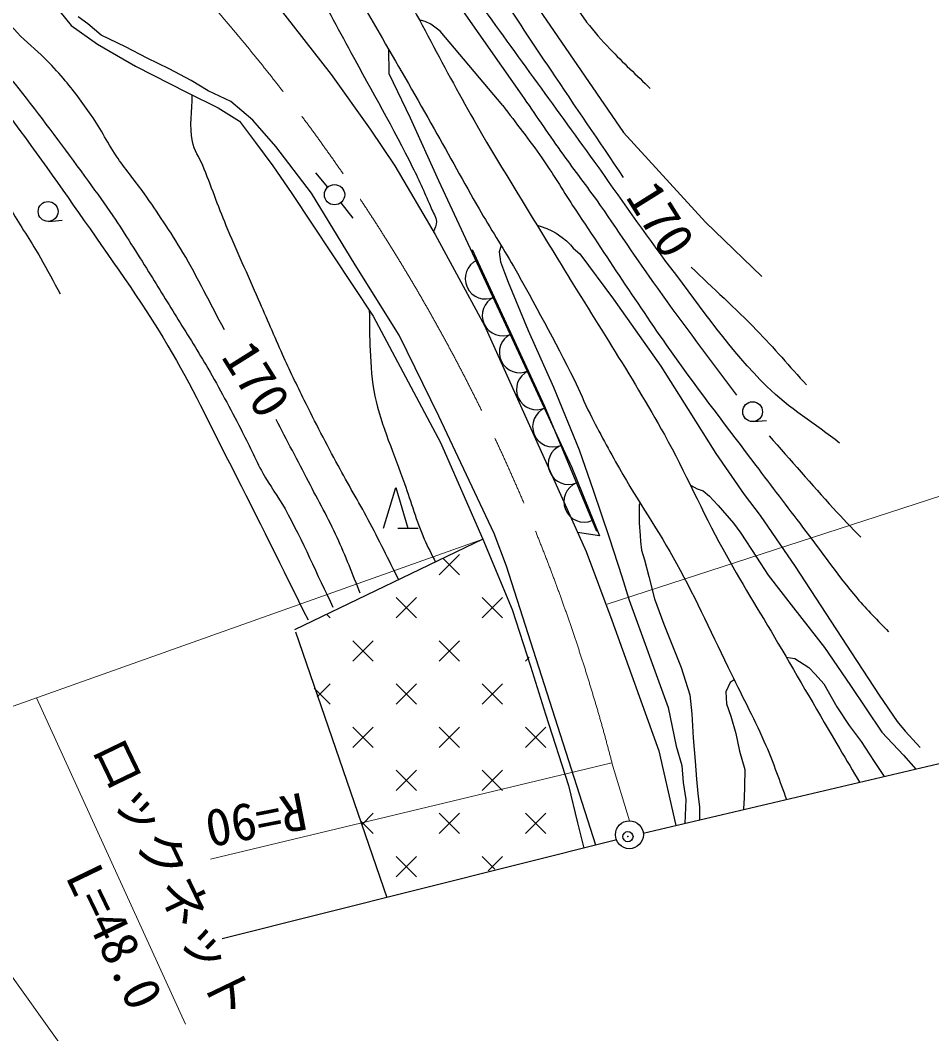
# Model space of a CAD drawing. Units: millimetres, scale not verified. Extents: x 40000 to 680000, y 20000 to 380000.
# Drawn here: x 201632 to 246473, y 242095 to 291939 of the extents above; entities that cross this region are included whole.
import ezdxf
from ezdxf.enums import TextEntityAlignment as Align

# ---------------------------------------------------------------- set-up
doc = ezdxf.new("R2010")
doc.units = ezdxf.units.MM
doc.header["$LTSCALE"] = 1000
doc.header["$PDMODE"] = 32
doc.header["$PDSIZE"] = 500
doc.linetypes.add('CHAIN', pattern=[18.5, 12, -1.5, 3.5, -1.5])
for name, color, linetype, lineweight in [('M-BGD', 7, 'Continuous', 25), ('M-BMK', 2, 'CHAIN', 13), ('M-BMK-SRVR', 3, 'Continuous', 25), ('M-STR-HTXT', 7, 'Continuous', 13)]:
    doc.layers.add(name, color=color, linetype=linetype, lineweight=lineweight)
doc.layers.add('M-OTRS', color=6, linetype='Continuous')
doc.styles.add('ＭＳ ゴシック', font='')
doc.styles.get('ＭＳ ゴシック').set_extended_font_data('MS Gothic')

msp = doc.modelspace()

# ---------------------------------------------------------------- linework, layer by layer
at = {"layer": 'M-BGD'}
for p, q in [((225666, 294650), (231312, 286413)), ((202769, 293370), (204139, 291683)), ((214241, 292722), (216921, 289268)), ((223187, 292705), (226304, 288259)), ((204960, 291770), (204484, 292107)), ((204139, 291683), (205429, 290769)), ((205615, 291214), (204960, 291770)), ((221366, 291921), (221277, 291934)), ((221554, 291881), (221366, 291921)), ((221837, 291752), (221554, 291881)), ((222294, 291395), (221837, 291752)), ((206806, 290638), (205615, 291214)), ((225371, 287742), (222294, 291395)), ((205429, 290769), (207295, 289678)), ((207878, 290082), (206806, 290638)), ((219740, 290535), (219763, 289316)), ((207295, 289678), (209836, 288387)), ((208950, 289546), (207878, 290082)), ((210042, 288971), (208950, 289546)), ((216921, 289268), (218846, 286588)), ((219763, 289316), (220807, 287146)), ((210876, 288474), (210042, 288971)), ((209836, 288387), (211365, 287633)), ((211987, 287938), (210876, 288474)), ((211365, 287633), (212417, 286978)), ((213079, 287025), (211987, 287938)), ((220807, 287146), (222213, 284053)), ((212417, 286978), (213211, 285926)), ((214211, 285735), (213079, 287025)), ((218846, 286588), (220057, 284782)), ((231312, 286413), (235338, 282016)), ((213211, 285926), (214065, 284774)), ((215958, 283432), (214211, 285735)), ((214065, 284774), (214998, 283425)), ((220057, 284782), (222042, 281407)), ((216759, 283734), (216175, 284439)), ((222213, 284053), (224986, 278107)), ((214998, 283425), (218988, 277390)), ((218102, 279918), (215958, 283432)), ((217399, 282952), (217999, 282212)), ((203038, 282049), (203686, 282100)), ((227058, 281855), (227206, 281810)), ((227206, 281810), (227539, 281696)), ((227539, 281696), (227775, 281575)), ((235338, 282016), (238115, 279332)), ((222042, 281407), (224464, 276931)), ((227775, 281575), (227996, 281460)), ((227996, 281460), (228291, 281262)), ((228291, 281262), (228504, 281098)), ((223863, 280659), (227423, 272959)), ((225292, 280863), (225194, 280548)), ((228504, 281098), (228705, 280895)), ((228705, 280895), (228839, 280726)), ((228839, 280726), (229164, 280453)), ((225194, 280548), (225253, 280052)), ((229164, 280453), (230817, 278230)), ((220265, 276444), (218102, 279918)), ((225253, 280052), (225452, 279526)), ((225452, 279526), (225630, 279059)), ((225630, 279059), (226613, 276677)), ((230817, 278230), (233149, 274924)), ((224986, 278107), (228762, 269951)), ((218988, 277390), (222303, 271176)), ((224464, 276931), (229467, 265814)), ((226613, 276677), (227864, 273898)), ((222231, 272474), (220265, 276444)), ((233149, 274924), (234489, 272790)), ((227864, 273898), (229124, 270811)), ((227423, 272959), (229977, 266806)), ((234489, 272790), (235849, 270627)), ((224950, 266698), (222231, 272474)), ((237698, 272203), (238346, 272253)), ((222303, 271176), (224390, 266423)), ((229124, 270811), (229819, 268826)), ((235849, 270627), (237249, 268622)), ((228762, 269951), (230128, 266576)), ((219501, 266953), (220101, 268953)), ((220101, 268953), (220701, 266953)), ((229819, 268826), (230603, 266494)), ((234598, 269077), (234936, 268900)), ((234936, 268900), (235234, 268800)), ((235234, 268800), (235541, 268532)), ((232126, 268204), (232082, 268096)), ((235541, 268532), (235720, 268334)), ((235720, 268334), (235958, 268076)), ((237249, 268622), (238033, 267589)), ((232082, 268096), (232082, 267709)), ((232082, 267709), (232082, 267222)), ((235958, 268076), (236718, 267202)), ((232082, 267222), (232122, 266597)), ((236718, 267202), (237080, 266721)), ((238033, 267589), (239760, 265068)), ((220201, 266953), (221201, 266953)), ((225546, 265090), (224950, 266698)), ((230128, 266576), (229050, 266740)), ((237080, 266721), (237859, 265540)), ((224390, 266423), (215124, 261953)), ((224390, 266423), (225824, 262956)), ((230603, 266494), (231228, 264588)), ((232122, 266597), (232142, 266299)), ((232142, 266299), (232201, 265882)), ((229467, 265814), (230737, 262439)), ((232201, 265882), (232340, 265396)), ((222239, 264666), (223239, 265666)), ((222432, 265473), (223239, 264666)), ((232340, 265396), (232549, 264582)), ((237859, 265540), (238420, 264656)), ((229941, 251370), (225546, 265090)), ((239760, 265068), (242529, 260830)), ((231228, 264588), (231586, 263417)), ((232549, 264582), (232837, 263480)), ((238420, 264656), (239675, 263034)), ((220118, 263544), (221118, 262544)), ((220118, 262544), (221118, 263544)), ((224360, 263544), (225360, 262544)), ((224360, 262544), (225360, 263544)), ((231586, 263417), (233501, 258136)), ((232837, 263480), (233293, 262240)), ((216726, 262693), (216875, 262544)), ((225824, 262956), (226737, 260176)), ((239675, 263034), (241204, 261088)), ((230737, 262439), (233040, 256007)), ((233293, 262240), (234147, 260106)), ((215164, 261853), (219666, 248798)), ((217996, 261423), (218996, 260423)), ((217996, 260423), (218996, 261423)), ((222239, 261423), (223239, 260423)), ((222239, 260423), (223239, 261423)), ((241204, 261088), (242484, 259222)), ((242529, 260830), (243879, 258746)), ((226482, 260423), (226666, 260607)), ((239314, 260613), (239740, 260552)), ((239740, 260552), (240425, 260106)), ((226737, 260176), (227471, 257814)), ((234147, 260106), (234564, 258756)), ((240425, 260106), (240742, 259778)), ((240742, 259778), (241169, 259302)), ((216237, 258663), (216875, 259302)), ((220118, 259302), (221118, 258302)), ((220118, 258302), (221118, 259302)), ((224360, 259302), (225360, 258302)), ((224360, 258302), (225360, 259302)), ((236554, 259371), (236345, 258905)), ((236757, 259502), (236554, 259371)), ((241169, 259302), (241804, 258170)), ((242484, 259222), (244023, 256929)), ((216088, 259089), (216875, 258302)), ((234564, 258756), (234663, 257823)), ((236345, 258905), (236375, 258319)), ((243879, 258746), (244772, 257455)), ((236375, 258319), (236594, 257714)), ((227471, 257814), (228603, 254301)), ((233501, 258136), (233898, 256231)), ((234663, 257823), (234742, 256652)), ((236594, 257714), (236832, 256860)), ((241804, 258170), (242410, 257247)), ((232282, 251958), (256234, 257594)), ((242410, 257247), (242996, 256463)), ((244772, 257455), (245169, 256979)), ((217996, 257180), (218996, 256180)), ((217996, 256180), (218996, 257180)), ((222239, 257180), (223239, 256180)), ((222239, 256180), (223239, 257180)), ((226482, 257180), (227482, 256180)), ((226482, 256180), (227482, 257180)), ((236832, 256860), (237010, 255987)), ((244023, 256929), (245085, 255788)), ((245169, 256979), (245904, 256165)), ((233898, 256231), (234186, 255288)), ((234742, 256652), (234842, 255500)), ((242996, 256463), (243641, 255490)), ((233040, 256007), (233881, 252335)), ((237010, 255987), (237278, 255083)), ((245085, 255788), (245688, 255113)), ((234186, 255288), (234236, 254454)), ((234842, 255500), (234901, 254607)), ((243641, 255490), (244136, 254748)), ((220118, 255059), (221118, 254059)), ((220118, 254059), (221118, 255059)), ((224360, 255059), (225360, 254059)), ((224360, 254059), (225360, 255059)), ((237278, 255083), (237268, 254259)), ((228603, 254301), (229040, 252474)), ((234236, 254454), (234375, 253610)), ((234901, 254607), (234961, 253912)), ((237268, 254259), (237249, 253674)), ((234961, 253912), (235040, 253237)), ((234375, 253610), (234318, 252438)), ((235040, 253237), (235040, 252681)), ((237249, 253674), (237219, 253168)), ((218435, 252376), (218996, 252938)), ((222239, 252938), (223239, 251938)), ((222239, 251938), (223239, 252938)), ((226482, 252938), (227482, 251938)), ((226482, 251938), (227482, 252938)), ((237219, 253168), (237212, 253118)), ((218368, 252566), (218996, 251938)), ((229040, 252474), (229349, 251222)), ((235040, 252681), (235040, 252607)), ((230975, 251629), (211561, 246769)), ((220118, 250816), (221118, 249816)), ((220118, 249816), (221118, 250816)), ((224360, 250816), (224980, 250196)), ((224658, 250114), (225360, 250816))]:
    msp.add_line(p, q, dxfattribs=at)
for centre, radius in [((217091, 283360), 500), ((203000, 282535), 488), ((237660, 272689), 488)]:
    msp.add_circle(centre, radius, dxfattribs=at)
for centre, start, end in [((224523, 279232), 114.8117, 294.8116), ((225362, 277416), 114.8117, 294.8116), ((226201, 275601), 114.8117, 294.8116), ((227040, 273785), 114.8035, 294.6177), ((227840, 271953), 112.5431, 292.5431), ((228607, 270106), 112.5431, 292.5431), ((229374, 268258), 112.5431, 292.5431)]:
    msp.add_arc(centre, 1000, start, end, dxfattribs=at)
for points, knots in [([(143981, 317331), (144291, 318253), (144513, 319210), (144912, 320098), (145262, 320879), (145735, 321601), (146187, 322328), (146541, 322897), (146886, 323475), (147309, 323994), (148082, 324941), (148959, 325804), (149878, 326609), (150738, 327362), (151672, 328029), (152620, 328668), (153665, 329374), (154736, 330050), (155859, 330624), (156483, 330942), (157145, 331176), (157792, 331445), (158810, 331869), (159823, 332309), (160857, 332695), (162162, 333181), (163477, 333648), (164814, 334037), (165660, 334282), (166515, 334511), (167383, 334661), (167963, 334762), (168554, 334795), (169141, 334846), (169696, 334895), (170251, 334949), (170807, 334962), (171833, 334986), (172867, 335019), (173885, 334893), (174953, 334760), (175995, 334464), (177032, 334175), (177955, 333918), (178855, 333583), (179762, 333273), (180683, 332958), (181588, 332597), (182516, 332301), (183265, 332062), (184011, 331802), (184783, 331653), (185522, 331511), (186287, 331554), (187028, 331422), (187796, 331285), (188548, 331067), (189296, 330843), (190155, 330586), (191026, 330341), (191841, 329964), (192939, 329455), (193985, 328823), (194965, 328113), (195264, 327896), (195525, 327630), (195799, 327382), (196316, 326913), (196858, 326466), (197326, 325947), (197837, 325382), (198212, 324706), (198713, 324133), (199640, 323074), (200718, 322158), (201698, 321148), (203203, 319597), (204796, 318119), (206141, 316428), (207823, 314312), (209184, 311959), (210641, 309683), (211437, 308440), (212181, 307167), (212955, 305911), (213905, 304370), (214871, 302840), (215813, 301295), (217077, 299221), (218353, 297154), (219562, 295047), (221124, 292323), (222519, 289505), (224087, 286784), (225369, 284558), (226745, 282388), (228077, 280192), (229822, 277313), (231679, 274499), (233319, 271559), (234344, 269721), (235177, 267781), (236189, 265936), (237048, 264368), (238002, 262853), (238906, 261310), (239923, 259575), (240930, 257835), (241950, 256102), (242273, 255554), (242599, 255008), (242924, 254460)], [0, 0, 0, 0, 1, 1, 1, 2, 2, 2, 3, 3, 3, 4, 4, 4, 5, 5, 5, 6, 6, 6, 7, 7, 7, 8, 8, 8, 9, 9, 9, 10, 10, 10, 11, 11, 11, 12, 12, 12, 13, 13, 13, 14, 14, 14, 15, 15, 15, 16, 16, 16, 17, 17, 17, 18, 18, 18, 19, 19, 19, 20, 20, 20, 21, 21, 21, 22, 22, 22, 23, 23, 23, 24, 24, 24, 25, 25, 25, 26, 26, 26, 27, 27, 27, 28, 28, 28, 29, 29, 29, 30, 30, 30, 31, 31, 31, 32, 32, 32, 33, 33, 33, 34, 34, 34, 35, 35, 35, 36, 36, 36, 37, 37, 37, 37]), ([(147292, 317264), (148116, 318250), (148901, 319270), (149762, 320222), (150273, 320787), (150773, 321368), (151359, 321854), (151716, 322150), (152144, 322351), (152517, 322627), (153009, 322990), (153432, 323445), (153939, 323786), (154646, 324262), (155459, 324562), (156183, 325012), (156800, 325395), (157342, 325890), (157965, 326262), (158750, 326730), (159605, 327070), (160418, 327488), (161209, 327896), (161989, 328326), (162778, 328738), (163570, 329151), (164336, 329622), (165161, 329964), (165977, 330302), (166824, 330573), (167684, 330774), (168656, 331001), (169659, 331063), (170645, 331214), (171259, 331307), (171872, 331413), (172486, 331501), (172936, 331565), (173385, 331646), (173839, 331676), (174335, 331710), (174835, 331702), (175332, 331686), (176240, 331656), (177146, 331581), (178050, 331491), (179087, 331388), (180127, 331290), (181151, 331098), (182088, 330922), (183003, 330639), (183927, 330404), (184823, 330176), (185727, 329977), (186611, 329710), (187307, 329499), (187980, 329218), (188671, 328992), (189522, 328714), (190426, 328581), (191239, 328206), (191630, 328025), (191986, 327774), (192327, 327511), (192884, 327081), (193368, 326563), (193877, 326077), (194449, 325530), (194979, 324940), (195566, 324411), (196152, 323882), (196798, 323424), (197394, 322907), (197947, 322427), (198504, 321950), (199014, 321426), (199562, 320862), (200043, 320239), (200554, 319642), (201139, 318959), (201737, 318286), (202300, 317585), (203027, 316679), (203667, 315705), (204405, 314808), (205068, 314002), (205838, 313287), (206488, 312471), (207219, 311553), (207891, 310589), (208524, 309602), (209091, 308717), (209561, 307774), (210098, 306871), (210762, 305752), (211466, 304656), (212134, 303539), (214611, 299398), (217028, 295220), (219446, 291044), (220301, 289567), (221149, 288086), (221991, 286601), (222734, 285292), (223447, 283967), (224202, 282665), (224753, 281717), (225351, 280797), (225892, 279842), (226931, 278008), (227934, 276152), (228877, 274266), (229154, 273710), (229385, 273132), (229663, 272577), (230119, 271669), (230605, 270777), (231108, 269895), (232008, 268314), (233047, 266814), (233921, 265218), (234888, 263451), (235719, 261613), (236605, 259804), (237182, 258627), (237797, 257467), (238317, 256264), (238693, 255396), (238994, 254499), (239332, 253617)], [0, 0, 0, 0, 1, 1, 1, 2, 2, 2, 3, 3, 3, 4, 4, 4, 5, 5, 5, 6, 6, 6, 7, 7, 7, 8, 8, 8, 9, 9, 9, 10, 10, 10, 11, 11, 11, 12, 12, 12, 13, 13, 13, 14, 14, 14, 15, 15, 15, 16, 16, 16, 17, 17, 17, 18, 18, 18, 19, 19, 19, 20, 20, 20, 21, 21, 21, 22, 22, 22, 23, 23, 23, 24, 24, 24, 25, 25, 25, 26, 26, 26, 27, 27, 27, 28, 28, 28, 29, 29, 29, 30, 30, 30, 31, 31, 31, 32, 32, 32, 33, 33, 33, 34, 34, 34, 35, 35, 35, 36, 36, 36, 37, 37, 37, 38, 38, 38, 39, 39, 39, 40, 40, 40, 41, 41, 41, 42, 42, 42, 43, 43, 43, 43]), ([(172677, 312523), (173519, 312058), (174316, 311500), (175204, 311129), (176028, 310784), (176912, 310605), (177772, 310365), (178540, 310151), (179323, 309993), (180086, 309764), (180726, 309571), (181356, 309347), (181984, 309116), (182692, 308855), (183397, 308584), (184089, 308283), (184716, 308010), (185363, 307769), (185940, 307403), (186547, 307019), (187052, 306494), (187606, 306038), (188047, 305676), (188496, 305326), (188925, 304951), (189566, 304390), (190206, 303826), (190800, 303215), (191314, 302686), (191830, 302151), (192257, 301549), (192520, 301180), (192680, 300748), (192928, 300369), (193203, 299950), (193585, 299603), (193831, 299166), (194034, 298804), (194134, 298392), (194294, 298009), (194510, 297489), (194731, 296971), (194965, 296459), (195231, 295875), (195498, 295290), (195798, 294723), (196085, 294179), (196384, 293640), (196723, 293127), (197036, 292653), (197402, 292217), (197741, 291761), (198591, 290620), (199447, 289485), (200287, 288337), (201706, 286396), (203126, 284456), (204498, 282482), (205999, 280324), (207548, 278193), (208894, 275934), (210041, 274011), (210997, 271980), (212018, 269987), (213301, 267486), (214533, 264958), (215790, 262444)], [0, 0, 0, 0, 1, 1, 1, 2, 2, 2, 3, 3, 3, 4, 4, 4, 5, 5, 5, 6, 6, 6, 7, 7, 7, 8, 8, 8, 9, 9, 9, 10, 10, 10, 11, 11, 11, 12, 12, 12, 13, 13, 13, 14, 14, 14, 15, 15, 15, 16, 16, 16, 17, 17, 17, 18, 18, 18, 19, 19, 19, 20, 20, 20, 21, 21, 21, 22, 22, 22, 22]), ([(184867, 311383), (185255, 310823), (185595, 310221), (186056, 309717), (186773, 308935), (187674, 308343), (188474, 307646), (188878, 307295), (189287, 306949), (189677, 306582), (189864, 306406), (190035, 306215), (190221, 306038), (190597, 305681), (191021, 305374), (191378, 304997), (191868, 304479), (192319, 303921), (192720, 303331), (193169, 302671), (193576, 301977), (193900, 301248), (194069, 300870), (194158, 300460), (194294, 300068), (194443, 299635), (194570, 299192), (194756, 298772), (194988, 298252), (195296, 297769), (195566, 297268), (195812, 296813), (196046, 296350), (196307, 295903), (196651, 295314), (197024, 294741), (197394, 294168), (197908, 293374), (198410, 292571), (198968, 291808), (199901, 290532), (200963, 289356), (201930, 288105), (202971, 286758), (203981, 285386), (204984, 284010), (205391, 283451), (205800, 282894), (206187, 282321), (206796, 281418), (207366, 280489), (207946, 279567), (208438, 278784), (208919, 277995), (209403, 277207), (209891, 276413), (210396, 275630), (210861, 274823), (211427, 273843), (211958, 272842), (212481, 271838), (212856, 271120), (213174, 270371), (213569, 269663), (213904, 269061), (214323, 268508), (214656, 267905), (215522, 266334), (216230, 264681), (217016, 263069)], [0, 0, 0, 0, 1, 1, 1, 2, 2, 2, 3, 3, 3, 4, 4, 4, 5, 5, 5, 6, 6, 6, 7, 7, 7, 8, 8, 8, 9, 9, 9, 10, 10, 10, 11, 11, 11, 12, 12, 12, 13, 13, 13, 14, 14, 14, 15, 15, 15, 16, 16, 16, 17, 17, 17, 18, 18, 18, 19, 19, 19, 20, 20, 20, 21, 21, 21, 22, 22, 22, 23, 23, 23, 23]), ([(145516, 300647), (146272, 301094), (147029, 301539), (147784, 301989), (148402, 302357), (149024, 302719), (149635, 303099), (150430, 303595), (151180, 304165), (151995, 304627), (152698, 305024), (153448, 305330), (154170, 305691), (154960, 306086), (155741, 306499), (156530, 306894), (157314, 307286), (158088, 307700), (158891, 308051), (159633, 308377), (160400, 308644), (161158, 308931), (161743, 309151), (162316, 309409), (162917, 309578), (163901, 309856), (164911, 310047), (165925, 310180), (166875, 310305), (167836, 310334), (168794, 310365), (169596, 310391), (170400, 310410), (171201, 310365), (172038, 310319), (172873, 310226), (173700, 310088), (174807, 309902), (175898, 309626), (176985, 309347), (178012, 309084), (179048, 308841), (180040, 308468), (180838, 308168), (181587, 307752), (182354, 307380), (182959, 307087), (183588, 306834), (184159, 306478), (184719, 306128), (185223, 305695), (185732, 305275), (186410, 304714), (187065, 304125), (187699, 303516), (188442, 302802), (189195, 302090), (189851, 301295), (190228, 300837), (190529, 300322), (190869, 299837), (191215, 299343), (191562, 298849), (191910, 298356), (192271, 297846), (192659, 297354), (192998, 296829), (193371, 296251), (193690, 295640), (194039, 295047), (194330, 294552), (194627, 294061), (194918, 293566), (195299, 292920), (195668, 292267), (196052, 291622), (196394, 291049), (196755, 290486), (197093, 289910), (197830, 288656), (198533, 287383), (199245, 286115), (199937, 284884), (200592, 283632), (201305, 282413), (201729, 281687), (202202, 280989), (202624, 280261), (202963, 279676), (203272, 279073), (203596, 278479)], [0, 0, 0, 0, 1, 1, 1, 2, 2, 2, 3, 3, 3, 4, 4, 4, 5, 5, 5, 6, 6, 6, 7, 7, 7, 8, 8, 8, 9, 9, 9, 10, 10, 10, 11, 11, 11, 12, 12, 12, 13, 13, 13, 14, 14, 14, 15, 15, 15, 16, 16, 16, 17, 17, 17, 18, 18, 18, 19, 19, 19, 20, 20, 20, 21, 21, 21, 22, 22, 22, 23, 23, 23, 24, 24, 24, 25, 25, 25, 26, 26, 26, 27, 27, 27, 28, 28, 28, 29, 29, 29, 30, 30, 30, 30]), ([(215656, 306798), (216993, 304906), (218285, 302981), (219666, 301121), (220397, 300137), (221214, 299218), (221929, 298223), (223050, 296664), (224044, 295018), (225106, 293419), (225977, 292107), (226848, 290795), (227726, 289488), (228911, 287724), (230108, 285968), (231299, 284208)], [0, 0, 0, 0, 1, 1, 1, 2, 2, 2, 3, 3, 3, 4, 4, 4, 5, 5, 5, 5]), ([(211671, 276721), (210992, 277986), (210358, 279275), (209635, 280516), (209336, 281028), (209012, 281524), (208686, 282020), (208378, 282488), (208063, 282952), (207737, 283408), (207318, 283995), (206848, 284547), (206442, 285143), (205972, 285833), (205595, 286584), (205123, 287272), (204696, 287894), (204243, 288499), (203758, 289077), (203466, 289424), (203152, 289752), (202832, 290072), (202400, 290504), (201911, 290879), (201490, 291322), (201044, 291789), (200643, 292297), (200240, 292803), (199880, 293255), (199518, 293708), (199199, 294191), (198816, 294771), (198502, 295392), (198158, 295996), (197877, 296488), (197588, 296975), (197325, 297477), (196770, 298533), (196251, 299609), (195751, 300693), (195329, 301609), (194884, 302518), (194548, 303470), (194394, 303907), (194237, 304351), (194178, 304812), (194164, 304919), (194181, 305028), (194183, 305136)], [0, 0, 0, 0, 1, 1, 1, 2, 2, 2, 3, 3, 3, 4, 4, 4, 5, 5, 5, 6, 6, 6, 7, 7, 7, 8, 8, 8, 9, 9, 9, 10, 10, 10, 11, 11, 11, 12, 12, 12, 13, 13, 13, 14, 14, 14, 15, 15, 15, 16, 16, 16, 16]), ([(211938, 303878), (211937, 303607), (211889, 303332), (211933, 303064), (212006, 302627), (212215, 302224), (212370, 301809), (212692, 300946), (213024, 300087), (213392, 299243), (213731, 298467), (214115, 297712), (214484, 296950), (214957, 295974), (215427, 294996), (215923, 294032), (216560, 292797), (217241, 291584), (217899, 290360), (218912, 288474), (219986, 286620), (220936, 284702), (221262, 284044), (221562, 283373), (221849, 282697), (221941, 282481), (222095, 282276), (222107, 282042), (222116, 281867), (222013, 281705), (221966, 281537)], [0, 0, 0, 0, 1, 1, 1, 2, 2, 2, 3, 3, 3, 4, 4, 4, 5, 5, 5, 6, 6, 6, 7, 7, 7, 8, 8, 8, 9, 9, 9, 10, 10, 10, 10]), ([(222693, 302379), (222793, 302039), (222861, 301689), (222993, 301360), (223263, 300692), (223620, 300059), (223988, 299440), (224270, 298967), (224602, 298528), (224914, 298075), (225303, 297509), (225690, 296941), (226094, 296386), (226560, 295744), (227051, 295121), (227529, 294488), (228030, 293825), (228540, 293168), (229033, 292498), (229190, 292284), (229331, 292059), (229496, 291850), (229856, 291393), (230242, 290956), (230641, 290531), (231274, 289858), (231960, 289236), (232619, 288588)], [0, 0, 0, 0, 1, 1, 1, 2, 2, 2, 3, 3, 3, 4, 4, 4, 5, 5, 5, 6, 6, 6, 7, 7, 7, 8, 8, 8, 9, 9, 9, 9]), ([(241939, 271146), (240748, 272072), (239443, 272868), (238366, 273925), (236579, 275677), (235161, 277772), (233642, 279761), (232335, 281472), (231130, 283257), (229870, 285002), (227889, 287744), (225900, 290481), (223915, 293220)], [0, 0, 0, 0, 1, 1, 1, 2, 2, 2, 3, 3, 3, 4, 4, 4, 4]), ([(220256, 264411), (219754, 265398), (219272, 266395), (218752, 267373), (218275, 268269), (217751, 269139), (217271, 270034), (216699, 271097), (216141, 272168), (215605, 273250), (215237, 273992), (214883, 274741), (214540, 275494), (214133, 276391), (213755, 277300), (213360, 278202), (212830, 279413), (212271, 280613), (211764, 281835), (211358, 282814), (211010, 283816), (210607, 284796), (210444, 285193), (210184, 285557), (210098, 285977), (209943, 286722), (210097, 287498), (210096, 288259)], [0, 0, 0, 0, 1, 1, 1, 2, 2, 2, 3, 3, 3, 4, 4, 4, 5, 5, 5, 6, 6, 6, 7, 7, 7, 8, 8, 8, 9, 9, 9, 9]), ([(226304, 288259), (226939, 287341), (227562, 286414), (228211, 285506), (228787, 284698), (229387, 283907), (229976, 283108)], [0, 0, 0, 0, 1, 1, 1, 2, 2, 2, 2]), ([(225371, 287742), (226012, 286884), (226683, 286046), (227295, 285166), (227824, 284405), (228301, 283609), (228804, 282830)], [0, 0, 0, 0, 1, 1, 1, 2, 2, 2, 2]), ([(228804, 282830), (230445, 280395), (232028, 277920), (233728, 275525), (235046, 273666), (236447, 271867), (237817, 270046), (238581, 269031), (239349, 268019), (240120, 267009), (241010, 265842), (241849, 264634), (242799, 263515), (243288, 262941), (243832, 262417), (244348, 261867)], [0, 0, 0, 0, 1, 1, 1, 2, 2, 2, 3, 3, 3, 4, 4, 4, 5, 5, 5, 5]), ([(229976, 283108), (230975, 281659), (231950, 280193), (232973, 278761), (234241, 276986), (235567, 275254), (236864, 273500)], [0, 0, 0, 0, 1, 1, 1, 2, 2, 2, 2]), ([(234634, 279801), (235706, 278768), (236812, 277770), (237850, 276704), (238699, 275831), (239491, 274904), (240312, 274004)], [0, 0, 0, 0, 1, 1, 1, 2, 2, 2, 2]), ([(218804, 277673), (218818, 277016), (218804, 276358), (218844, 275703), (218891, 274952), (218915, 274193), (219076, 273458), (219398, 271978), (220036, 270585), (220533, 269154), (220850, 268242), (221130, 267314), (221505, 266424), (221669, 266036), (221875, 265668), (222061, 265290)], [0, 0, 0, 0, 1, 1, 1, 2, 2, 2, 3, 3, 3, 4, 4, 4, 5, 5, 5, 5]), ([(218358, 263763), (217980, 264673), (217639, 265599), (217225, 266493), (216791, 267429), (216287, 268331), (215813, 269247), (215285, 270267), (214749, 271283), (214216, 272301)], [0, 0, 0, 0, 1, 1, 1, 2, 2, 2, 3, 3, 3, 3]), ([(238472, 271495), (239524, 270311), (240558, 269110), (241628, 267942), (242071, 267459), (242528, 266989), (242978, 266513)], [0, 0, 0, 0, 1, 1, 1, 2, 2, 2, 2])]:
    msp.add_open_spline(points, degree=3, knots=knots, dxfattribs=at)
at = {"layer": 'M-BMK'}
msp.add_line((230742, 255421), (231600, 252568), dxfattribs=at)
msp.add_arc((142168, 232475), 91498, 14.52361, 47.128, dxfattribs=at)
at = {"layer": 'M-BMK-SRVR'}
msp.add_circle((231600, 251881), 686, dxfattribs=at)
at = {"layer": 'M-OTRS'}
msp.add_point((231528, 251787), dxfattribs=at)
at = {"layer": 'M-STR-HTXT'}
for p, q in [((166208, 293578), (204679, 240095)), ((254531, 271019), (230512, 263221)), ((224390, 266423), (200094, 257792)), ((202424, 258620), (209766, 242567)), ((210983, 250680), (230742, 255421))]:
    msp.add_line(p, q, dxfattribs=at)

# ---------------------------------------------------------------- texts
at = {"layer": 'M-BGD', "style": 'ＭＳ ゴシック'}
for p in [(230914, 282957), (211017, 275097)]:
    msp.add_text('170', height=1833, rotation=302.069, dxfattribs=at).set_placement(p, align=Align.BOTTOM_LEFT)
at = {"layer": 'M-STR-HTXT', "style": 'ＭＳ ゴシック'}
for s, rotation, p in [('ロックネット', 295.727, (204601, 255879)), ('R=90', 191.064, (215397, 254507)), ('L=48.0', 295.727, (203330, 249599))]:
    msp.add_text(s, height=1833, rotation=rotation, dxfattribs=at).set_placement(p, align=Align.BOTTOM_LEFT)

doc.saveas('drawing.dxf')
